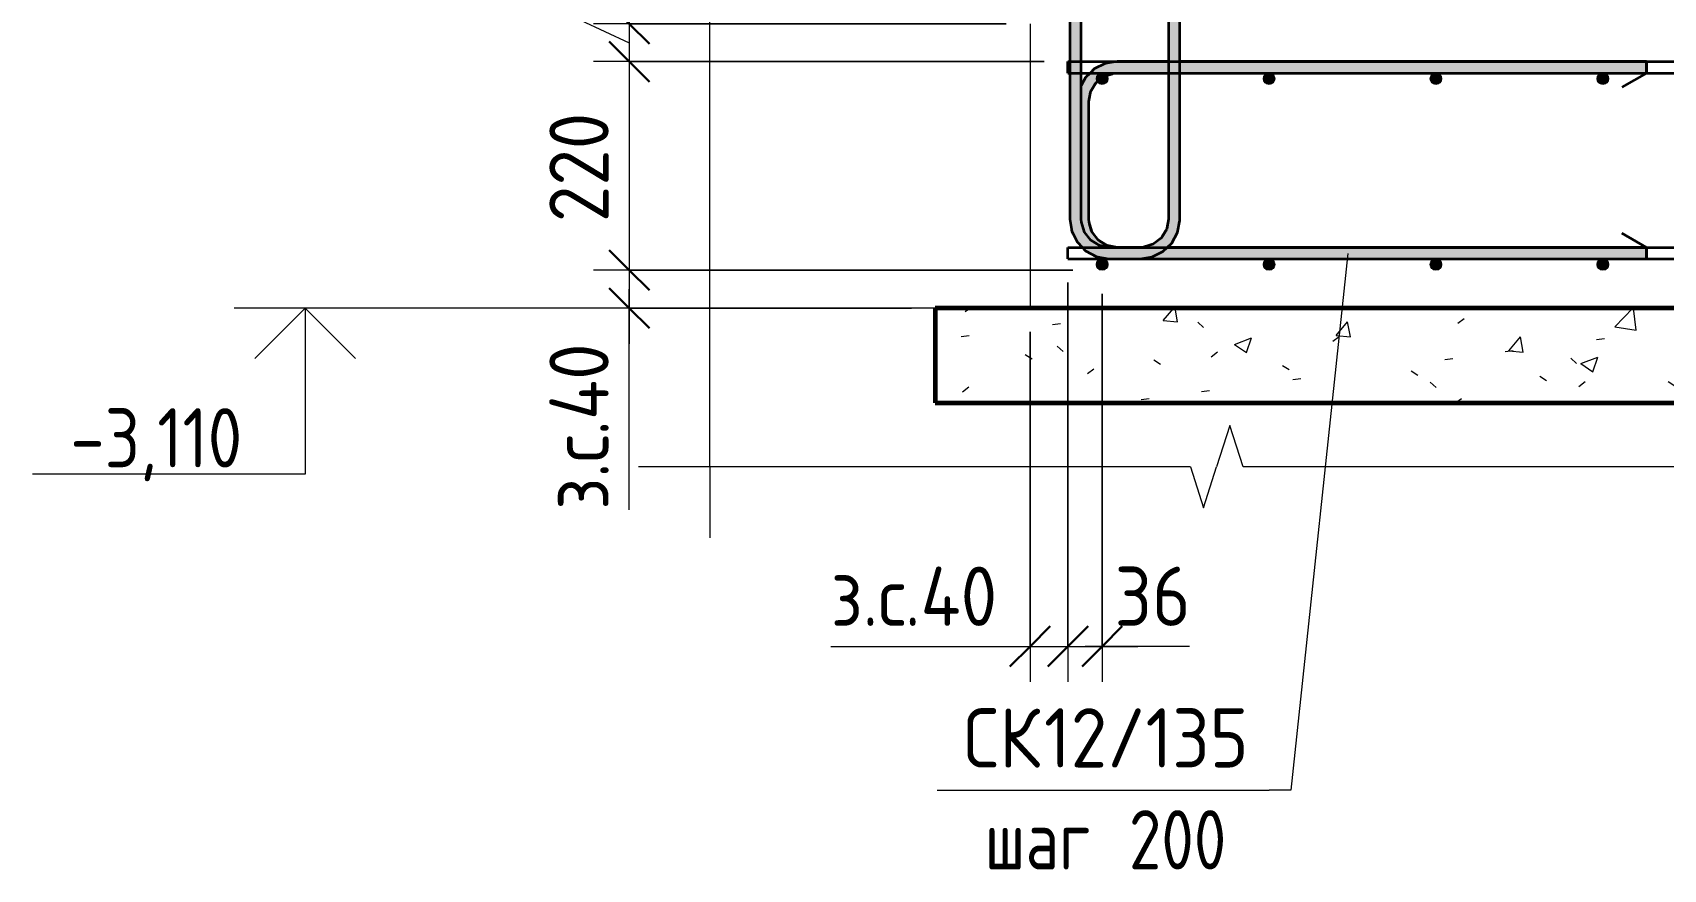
# Model space of a CAD drawing. Header units: millimetres. Extents: x -420 to 46222, y -4716 to 36443.
# Drawn here: x 38742 to 40462, y -3702 to -2819 of the extents above; entities that cross this region are included whole.
import ezdxf

# ---------------------------------------------------------------- set-up
doc = ezdxf.new("R2010")
doc.units = ezdxf.units.MM
for name, color, linetype, lineweight in [('AA_Dim', 7, 'Continuous', 9), ('AA_Dim-25', 7, 'Continuous', 9), ('AA_Oformlenie', 7, 'Continuous', 9), ('AA_Vinoska', 7, 'Continuous', 9), ('AA_Visotnaya otmetka', 7, 'Continuous', 9), ('AF_Pokritie', 7, 'Continuous', 9), ('KR_Armatura', 7, 'Continuous', 20), ('KR_Armatura_Tonkie', 7, 'Continuous', 20), ('KR_Fundament', 7, 'Continuous', 20)]:
    doc.layers.add(name, color=color, linetype=linetype, lineweight=lineweight)
doc.styles.add('ISOCPEUR_6', font='isocpeur.ttf', dxfattribs={"width": 0.9, "height": 62.5})
doc.styles.add('ISOCPEUR_7', font='isocpeur.ttf', dxfattribs={"width": 0.85, "height": 62.5})
doc.styles.add('ISOCPEUR_8', font='isocpeur.ttf', dxfattribs={"width": 0.8, "height": 62.5})
doc.dimstyles.new('00_Точн_3_знака__прозр__2', dxfattribs={"dimscale": 304.8, "dimtxt": 62.248823, "dimasz": 0.139436, "dimexe": 0.123031, "dimexo": 0.082021, "dimgap": 0.008202, "dimtad": 1, "dimdec": 3, "dimrnd": 0.001, "dimdsep": 46, "dimtxsty": 'ISOCPEUR_6', "dimblk1": 'OBLIQUE', "dimblk2": 'OBLIQUE', "dimsah": 1, "dimcen": 0.09, "dimdle": 0.123031, "dimazin": 0, "dimtfac": 1, "dimtdec": 4, "dimtix": 1, "dimtmove": 1, "dimatfit": 3, "dimfxl": 1, "dimtvp": 1, "dimtolj": 1, "dimtzin": 0, "dimlwd": 18, "dimlwe": 18, "dimarcsym": 2})
doc.dimstyles.new('00_Точн_3_знака__прозр__3', dxfattribs={"dimscale": 304.8, "dimtxt": 62.248823, "dimasz": 0.139436, "dimexe": 0.123031, "dimexo": 0.082021, "dimgap": 0.008202, "dimtad": 1, "dimdec": 3, "dimrnd": 0.001, "dimdsep": 46, "dimtxsty": 'ISOCPEUR_6', "dimblk1": 'OBLIQUE', "dimblk2": 'OBLIQUE', "dimsah": 1, "dimcen": 0.09, "dimdle": 0.123031, "dimazin": 0, "dimtfac": 1, "dimtdec": 4, "dimtix": 1, "dimtmove": 0, "dimatfit": 3, "dimfxl": 1, "dimtvp": 1, "dimtolj": 1, "dimtzin": 0, "dimlwd": 18, "dimlwe": 18, "dimarcsym": 2})

# ---------------------------------------------------------------- blocks, each defined once
blk = doc.blocks.new('350_Стержень П торец СК-СГ _НесАрм_РабПлоск_ - 350_Стержень П торец СК-СГ _НесАрм_РабПлоск_-4075653-2-2 Армирование')
at = {"layer": 'KR_Armatura_Tonkie', "lineweight": 35}
for p, q in [((1940.1, -2852), (1937.4, -2853.3)), ((1941, -2851.8), (1940.1, -2852)), ((2006.9, -2850), (1952.8, -2850)), ((2510.8, -2850), (2018.8, -2850)), ((2510.8, -2861.8), (2510.8, -2850.2)), ((2510.8, -2850.2), (2510.8, -2861.8)), ((1931, -2871.6), (1938.5, -2865.7)), ((1940.4, -2865), (1947.8, -2862.7)), ((1952.8, -2862), (2006.9, -2862)), ((2018.8, -2862), (2510.8, -2862)), ((2510.8, -2862), (2484.8, -2877)), ((1922.8, -2892), (1924.6, -2882.5)), ((1925.6, -2880), (1929.5, -2873.5)), ((1922.8, -3016), (1922.8, -2892)), ((1925.8, -3028.5), (1923.5, -3021)), ((1932.5, -3037.9), (1926.6, -3030.3)), ((1940.8, -3043.2), (1934.3, -3039.3)), ((2510.8, -3046), (2484.8, -3031)), ((1952.8, -3046), (1943.3, -3044.3)), ((1976.8, -3046), (1952.8, -3046)), ((1952.8, -3058), (2510.8, -3058)), ((2510.8, -3046), (2006.1, -3046)), ((2510.8, -3046.2), (2510.8, -3055)), ((2510.8, -3052), (2510.8, -3046.2)), ((2510.8, -3055), (2510.8, -3052)), ((2510.8, -3055.2), (2510.8, -3057.8)), ((2510.8, -3057.8), (2510.8, -3055.2))]:
    blk.add_line(p, q, dxfattribs=at)
at = {"layer": 'KR_Armatura_Tonkie', "lineweight": 35, "flags": 128}
for points in [[(1921.1, -2864.9), (1919.4, -2866.6), (1918.3, -2868.6)], [(1930.1, -2856.9), (1928.6, -2857.7), (1926.6, -2859.7)]]:
    blk.add_lwpolyline(points, dxfattribs=at)
blk = doc.blocks.new('350_Стержень П торец СК-СГ _НесАрм_РабПлоск_ - 350_Стержень П торец СК-СГ _НесАрм_РабПлоск_-V12-2-2 Армирование')
at = {"layer": 'KR_Armatura_Tonkie', "lineweight": 35}
for p, q in [((2006.9, -2850), (1952.8, -2850)), ((2510.8, -2850), (2018.8, -2850)), ((2510.8, -2861.8), (2510.8, -2850.2)), ((2510.8, -2850.2), (2510.8, -2861.8)), ((1931, -2871.6), (1938.5, -2865.7)), ((1940.4, -2865), (1947.8, -2862.7)), ((1952.8, -2862), (2006.9, -2862)), ((2018.8, -2862), (2510.8, -2862)), ((2510.8, -2862), (2484.8, -2877)), ((1922.8, -2892), (1924.6, -2882.5)), ((1925.6, -2880), (1929.5, -2873.5)), ((1922.8, -3016), (1922.8, -2892)), ((1925.8, -3028.5), (1923.5, -3021)), ((1932.5, -3037.9), (1926.6, -3030.3)), ((1940.8, -3043.2), (1934.3, -3039.3)), ((2510.8, -3046), (2484.8, -3031)), ((1952.8, -3046), (1943.3, -3044.3)), ((1976.8, -3046), (1952.8, -3046)), ((1952.8, -3058), (2510.8, -3058)), ((2510.8, -3046), (2006.1, -3046)), ((2510.8, -3046.2), (2510.8, -3055)), ((2510.8, -3055), (2510.8, -3046.2)), ((2510.8, -3055.2), (2510.8, -3057.8)), ((2510.8, -3057.2), (2510.8, -3055.2)), ((2510.8, -3057.8), (2510.8, -3057.2))]:
    blk.add_line(p, q, dxfattribs=at)
at = {"layer": 'KR_Armatura_Tonkie', "lineweight": 35, "flags": 128}
for points in [[(1941, -2851.8), (1940.1, -2852), (1937.4, -2853.3)], [(1921.1, -2864.9), (1919.4, -2866.6), (1918.3, -2868.6)], [(1930.1, -2856.9), (1928.6, -2857.7), (1926.6, -2859.7)]]:
    blk.add_lwpolyline(points, dxfattribs=at)
blk = doc.blocks.new('350_Стержень П торец СК-СГ _НесАрм_РабПлоск_ - 350_Стержень П торец СК-СГ _НесАрм_РабПлоск_-V13-2-2 Армирование')
at = {"layer": 'KR_Armatura_Tonkie', "lineweight": 35}
for p, q in [((2006.9, -2850), (1952.8, -2850)), ((2510.8, -2850), (2018.8, -2850)), ((2510.8, -2861.8), (2510.8, -2850.2)), ((2510.8, -2850.2), (2510.8, -2861.8)), ((1931, -2871.6), (1938.5, -2865.7)), ((1940.4, -2865), (1947.8, -2862.7)), ((1952.8, -2862), (2006.9, -2862)), ((2018.8, -2862), (2510.8, -2862)), ((2510.8, -2862), (2484.8, -2877)), ((1922.8, -2892), (1924.6, -2882.5)), ((1925.6, -2880), (1929.5, -2873.5)), ((1922.8, -3016), (1922.8, -2892)), ((1925.8, -3028.5), (1923.5, -3021)), ((1932.5, -3037.9), (1926.6, -3030.3)), ((1940.8, -3043.2), (1934.3, -3039.3)), ((2510.8, -3046), (2484.8, -3031)), ((1952.8, -3046), (1943.3, -3044.3)), ((1976.8, -3046), (1952.8, -3046)), ((1952.8, -3058), (2510.8, -3058)), ((2510.8, -3046), (2006.1, -3046)), ((2510.8, -3046.2), (2510.8, -3055)), ((2510.8, -3055), (2510.8, -3046.2)), ((2510.8, -3055.2), (2510.8, -3057.8)), ((2510.8, -3057.8), (2510.8, -3055.2))]:
    blk.add_line(p, q, dxfattribs=at)
at = {"layer": 'KR_Armatura_Tonkie', "lineweight": 35, "flags": 128}
for points in [[(1941, -2851.8), (1940.1, -2852), (1937.4, -2853.3)], [(1921.1, -2864.9), (1919.4, -2866.6), (1918.3, -2868.6)], [(1930.1, -2856.9), (1928.6, -2857.7), (1926.6, -2859.7)]]:
    blk.add_lwpolyline(points, dxfattribs=at)
blk = doc.blocks.new('350_Стержень П торец СК-СГ _НесАрм_РабПлоск_ - 350_Стержень П торец СК-СГ _НесАрм_РабПлоск_-V14-2-2 Армирование')
at = {"layer": 'KR_Armatura_Tonkie', "lineweight": 35}
for points in [[(1914.8, -2892), (1922.8, -2892), (1923.8, -2884.2), (1927.2, -2876.6), (1931.8, -2870.7), (1937.8, -2866), (1946, -2862.9), (1952.8, -2861.8), (1952.8, -2850), (1942, -2851.4), (1931.8, -2855.6), (1923.1, -2862.3), (1916.5, -2871), (1914.8, -2874.9), (1914.8, -2890.6)], [(1915.8, -3016), (1922.8, -3016), (1922.6, -2892), (1914.8, -2892), (1914.8, -3016), (1915.3, -3016)], [(1945.1, -3046), (1952.8, -3046), (1944.8, -3044.9), (1937.4, -3041.7), (1931.6, -3037.2), (1926.8, -3031), (1923.8, -3023.8), (1922.6, -3016), (1914.8, -3016), (1916.1, -3024.4), (1919.2, -3031.5), (1924.1, -3037.6), (1930.1, -3042.1), (1938.1, -3045.1), (1944.8, -3046)], [(2445.2, -3058), (2510.8, -3057.8), (2510.8, -3046), (2005.9, -3046.2), (1997.6, -3052.5), (1986.7, -3056.7), (1976.8, -3058), (2424.5, -3058)]]:
    blk.add_hatch(color=256, dxfattribs=at).paths.add_polyline_path(points)
h = blk.add_hatch(color=256, dxfattribs=at)
h.paths.add_polyline_path([(2362.5, -2862), (2510.8, -2861.8), (2510.8, -2850), (2018.8, -2850.2), (2018.8, -2862), (2341.8, -2862)])
h.paths.add_polyline_path([(1990.6, -2862), (2006.8, -2861.7), (2006.8, -2850), (1952.8, -2850.2), (1952.8, -2862), (1969.9, -2862)])
for p, q in [((2006.9, -2850), (1952.8, -2850)), ((2510.8, -2850), (2018.8, -2850)), ((2510.8, -2850), (2510.8, -2862)), ((2510.8, -2861.8), (2510.8, -2850.2)), ((1952.8, -2862), (2006.9, -2862)), ((2018.8, -2862), (2510.8, -2862)), ((2510.8, -2862), (2484.8, -2877)), ((1922.8, -3016), (1922.8, -2892)), ((2510.8, -3046), (2484.8, -3031)), ((1976.8, -3046), (1952.8, -3046)), ((1952.8, -3058), (2510.8, -3058)), ((2510.8, -3046), (2006.1, -3046)), ((2510.8, -3046), (2510.8, -3052)), ((2510.8, -3055), (2510.8, -3046.2)), ((2510.8, -3052), (2510.8, -3058)), ((2510.8, -3057.8), (2510.8, -3055.2))]:
    blk.add_line(p, q, dxfattribs=at)
at = {"layer": 'KR_Armatura_Tonkie', "lineweight": 35, "flags": 128}
for points in [[(1952.8, -2850), (1940.1, -2852), (1928.6, -2857.7), (1924.1, -2862)], [(1924.1, -2862), (1919.4, -2866.6), (1914.8, -2875)], [(1922.8, -2892), (1924.8, -2881.3), (1930.4, -2872.1), (1938.9, -2865.4), (1949.3, -2862.2), (1952.8, -2862)], [(1952.8, -3046), (1942.2, -3044), (1932.9, -3038.4), (1926.2, -3029.9), (1923, -3019.5), (1922.8, -3016)]]:
    blk.add_lwpolyline(points, dxfattribs=at)
blk = doc.blocks.new('265_Выпуск П одной длины _НесАрм_РабПлоск_ - В1 _d12_ t250-4071037-2-2 Армирование')
at = {"layer": 'KR_Armatura_Tonkie', "lineweight": 35}
for points in [[(1907.3, -3016), (1914.8, -3016), (1914.6, -2290), (1902.8, -2290), (1903, -3016), (1905.8, -3016)], [(2010.5, -3016), (2018.8, -3016), (2018.6, -2290), (2006.8, -2290), (2007.1, -3016), (2009.8, -3016)], [(1944.8, -3058), (1944.8, -3046), (1936.5, -3044.8), (1929.8, -3042), (1923.6, -3037.2), (1918.8, -3031), (1915.8, -3023.8), (1914.6, -3016), (1902.8, -3016), (1904.3, -3026.9), (1908.5, -3037), (1915.5, -3046), (1924.3, -3052.6), (1934, -3056.6), (1939.8, -3057.3)], [(1976.8, -3058), (1987.7, -3056.6), (1997.8, -3052.4), (2006.9, -3045.2), (2013.2, -3037), (2017.4, -3026.9), (2018.6, -3016), (2006.8, -3016), (2005.5, -3024.4), (2002.8, -3031), (1998, -3037.2), (1991.8, -3042), (1984.6, -3045), (1976.8, -3046.2), (1976.8, -3057.8)], [(1976.8, -3058), (1976.8, -3046), (1944.8, -3046.2), (1944.8, -3058), (1969.9, -3058)]]:
    blk.add_hatch(color=256, dxfattribs=at).paths.add_polyline_path(points)
for p, q in [((1902.8, -2290), (1902.8, -2810)), ((1902.8, -2290), (1914.8, -2290)), ((1914.6, -2290), (1903, -2290)), ((1914.8, -2810), (1914.8, -2290)), ((1914.8, -2290), (1929.8, -2316)), ((2006.8, -2290), (1991.8, -2316)), ((2006.8, -2290), (2006.8, -2810)), ((2006.8, -2290), (2018.8, -2290)), ((2011.3, -2290), (2007, -2290)), ((2018.6, -2290), (2011.3, -2290)), ((2018.8, -2810), (2018.8, -2290)), ((1902.8, -2810), (1902.8, -2850)), ((1914.8, -2850), (1914.8, -2810)), ((2006.8, -2810), (2006.8, -2850)), ((2018.8, -2850), (2018.8, -2810)), ((1902.8, -2850), (1902.8, -2862)), ((1914.8, -2862), (1914.8, -2850)), ((2006.8, -2850), (2006.8, -2862)), ((2018.8, -2862), (2018.8, -2850)), ((1902.8, -2862), (1902.8, -3016)), ((1914.8, -3016), (1914.8, -2862)), ((2006.8, -2862), (2006.8, -3016)), ((2018.8, -3016), (2018.8, -2862)), ((1976.8, -3046), (1944.8, -3046)), ((1944.8, -3058), (1976.8, -3058))]:
    blk.add_line(p, q, dxfattribs=at)
at = {"layer": 'KR_Armatura_Tonkie', "lineweight": 35, "flags": 128}
for points in [[(1902.8, -3016), (1904.8, -3028.7), (1910.5, -3040.2), (1916.1, -3046)], [(1944.8, -3046), (1934.2, -3044), (1924.9, -3038.4), (1918.2, -3029.9), (1915, -3019.5), (1914.8, -3016)], [(2006.8, -3016), (2004.9, -3026.7), (1999.3, -3035.9), (1990.7, -3042.6), (1980.4, -3045.8), (1976.8, -3046)], [(2005.5, -3046), (2010.3, -3041.4), (2016.4, -3030.1), (2018.8, -3017.5), (2018.8, -3016)], [(1916.1, -3046), (1919.4, -3049.4), (1930.7, -3055.5), (1943.3, -3058), (1944.8, -3058)], [(1976.8, -3058), (1989.5, -3056), (2001, -3050.3), (2005.5, -3046)]]:
    blk.add_lwpolyline(points, dxfattribs=at)
blk = doc.blocks.new('265_Выпуск П одной длины _НесАрм_РабПлоск_ - В1 _d12_ t250-V16-2-2 Армирование')
at = {"layer": 'KR_Armatura_Tonkie', "lineweight": 35}
for p, q in [((1902.8, -2290), (1902.8, -2810)), ((1914.6, -2290), (1903, -2290)), ((1903, -2290), (1914.6, -2290)), ((1914.8, -2810), (1914.8, -2290)), ((1914.8, -2290), (1929.8, -2316)), ((2006.8, -2290), (1991.8, -2316)), ((2006.8, -2290), (2006.8, -2810)), ((2007, -2290), (2011.3, -2290)), ((2011.3, -2290), (2007, -2290)), ((2011.3, -2290), (2018.6, -2290)), ((2018.6, -2290), (2011.3, -2290)), ((2018.8, -2810), (2018.8, -2290)), ((1902.8, -2810), (1902.8, -2850)), ((1914.8, -2850), (1914.8, -2810)), ((2006.8, -2810), (2006.8, -2850)), ((2018.8, -2850), (2018.8, -2810)), ((1902.8, -2850), (1902.8, -2862)), ((1914.8, -2862), (1914.8, -2850)), ((1902.8, -2862), (1902.8, -3016)), ((1914.8, -2874.9), (1914.8, -2862)), ((2006.8, -2862), (2006.8, -3016)), ((2018.8, -3016), (2018.8, -2862)), ((2006.8, -3016), (2005.1, -3025.5)), ((1989.3, -3043), (1981.8, -3045.3)), ((1998.7, -3036.4), (1991.1, -3042.3)), ((2004, -3028), (2000.1, -3034.5)), ((1944.8, -3058), (1976.8, -3058)), ((1976.8, -3046), (1952.8, -3046))]:
    blk.add_line(p, q, dxfattribs=at)
at = {"layer": 'KR_Armatura_Tonkie', "lineweight": 35, "flags": 128}
for points in [[(2018.2, -3020.4), (2018.8, -3017.5), (2018.8, -3016)], [(1904.7, -3027.8), (1904.8, -3028.7), (1906.1, -3031.4)], [(1909.7, -3038.7), (1910.5, -3040.2), (1912.5, -3042.3)], [(2008.5, -3043.1), (2010.3, -3041.4), (2011.3, -3039.6)], [(2015, -3032.7), (2016.4, -3030.1), (2016.7, -3028.6)], [(1917.7, -3047.7), (1919.4, -3049.4), (1921.4, -3050.5)], [(1928.1, -3054.1), (1930.7, -3055.5), (1932.2, -3055.8)], [(1940.4, -3057.4), (1943.3, -3058), (1944.8, -3058)]]:
    blk.add_lwpolyline(points, dxfattribs=at)
blk = doc.blocks.new('265_Выпуск П одной длины _НесАрм_РабПлоск_ - В1 _d12_ t250-V17-2-2 Армирование')
at = {"layer": 'KR_Armatura_Tonkie', "lineweight": 35}
for p, q in [((1902.8, -2290), (1902.8, -2347.9)), ((1914.6, -2290), (1903, -2290)), ((1903, -2290), (1914.6, -2290)), ((1914.8, -2347.9), (1914.8, -2290)), ((1914.8, -2290), (1929.8, -2316)), ((2006.8, -2290), (1991.8, -2316)), ((2006.8, -2290), (2006.8, -2347.9)), ((2007, -2290), (2011.3, -2290)), ((2007.6, -2290), (2007, -2290)), ((2008.6, -2290), (2007.6, -2290)), ((2011.3, -2290), (2008.6, -2290)), ((2011.3, -2290), (2018.6, -2290)), ((2018.6, -2290), (2011.3, -2290)), ((2018.8, -2347.9), (2018.8, -2290)), ((1902.8, -2356), (1902.8, -2365)), ((1914.8, -2365), (1914.8, -2356)), ((2006.8, -2356), (2006.8, -2365)), ((2018.8, -2365), (2018.8, -2356)), ((1902.8, -2373), (1902.8, -2748)), ((1914.8, -2748), (1914.8, -2373)), ((2006.8, -2373), (2006.8, -2748)), ((2018.8, -2748), (2018.8, -2373)), ((1902.8, -2756), (1902.8, -2765)), ((1914.8, -2765), (1914.8, -2756)), ((2006.8, -2756), (2006.8, -2765)), ((2018.8, -2765), (2018.8, -2756)), ((1902.8, -2773), (1902.8, -2810)), ((1914.8, -2810), (1914.8, -2773)), ((2006.8, -2773), (2006.8, -2810)), ((2018.8, -2810), (2018.8, -2773)), ((1902.8, -2810), (1902.8, -2850)), ((1914.8, -2850), (1914.8, -2810)), ((2006.8, -2810), (2006.8, -2850)), ((2018.8, -2850), (2018.8, -2810)), ((1902.8, -2850), (1902.8, -2862)), ((1914.8, -2862), (1914.8, -2850)), ((1902.8, -2862), (1902.8, -3016)), ((1914.8, -2874.9), (1914.8, -2862)), ((2006.8, -2862), (2006.8, -3016)), ((2018.8, -3016), (2018.8, -2862)), ((2006.8, -3016), (2005.1, -3025.5)), ((1989.3, -3043), (1981.8, -3045.3)), ((1998.7, -3036.4), (1991.1, -3042.3)), ((2004, -3028), (2000.1, -3034.5)), ((1944.8, -3058), (1976.8, -3058)), ((1976.8, -3046), (1952.8, -3046))]:
    blk.add_line(p, q, dxfattribs=at)
at = {"layer": 'KR_Armatura_Tonkie', "lineweight": 35, "flags": 128}
for points in [[(2018.2, -3020.4), (2018.8, -3017.5), (2018.8, -3016)], [(1904.7, -3027.8), (1904.8, -3028.7), (1906.1, -3031.4)], [(1909.7, -3038.7), (1910.5, -3040.2), (1912.5, -3042.3)], [(2008.5, -3043.1), (2010.3, -3041.4), (2011.3, -3039.6)], [(2015, -3032.7), (2016.4, -3030.1), (2016.7, -3028.6)], [(1917.7, -3047.7), (1919.4, -3049.4), (1921.4, -3050.5)], [(1928.1, -3054.1), (1930.7, -3055.5), (1932.2, -3055.8)], [(1940.4, -3057.4), (1943.3, -3058), (1944.8, -3058)]]:
    blk.add_lwpolyline(points, dxfattribs=at)
blk = doc.blocks.new('011_Прямоугольник обрыва _ЭлУзла_ - 011_Прямоугольник обрыва _ЭлУзла_-4189075-2-2 Армирование')
at = {"layer": 'AA_Oformlenie'}
for p, q in [((1523.1, -3277.3), (1523.1, -1440.5)), ((2030, -3277.3), (1523.1, -3277.3)), ((3098.9, -3277.3), (2085.7, -3277.3))]:
    blk.add_line(p, q, dxfattribs=at)
blk = doc.blocks.new('DIMBLOCK94-2-2 Армирование')
at = {"layer": 'AA_Dim-25', "lineweight": 18}
for p, q in [((39371.3, -2636.6), (39371.3, -2740.6)), ((39371.3, -2740.6), (39371.3, -2785)), ((39799, -2760), (39333.8, -2760)), ((39371.3, -2760), (39371.3, -2810)), ((39371.3, -2760), (39799, -2760)), ((39769, -2810), (39333.8, -2810)), ((39371.3, -2810), (39769, -2810))]:
    blk.add_line(p, q, dxfattribs=at)
at = {"layer": 'AA_Dim-25', "lineweight": 30}
for p, q in [((39371.3, -2760), (39350.1, -2738.8)), ((39371.3, -2760), (39392.6, -2781.2)), ((39371.3, -2810), (39350.1, -2788.8)), ((39371.3, -2810), (39392.6, -2831.2))]:
    blk.add_line(p, q, dxfattribs=at)
at = {"layer": 'AA_Dim-25', "color": 0, "lineweight": 18, "insert": (39287.2, -2715.6), "char_height": 62.5, "width": 94.81, "attachment_point": 1, "rotation": 90, "line_spacing_factor": 1.149209, "style": 'ISOCPEUR_6'}
blk.add_mtext('50', dxfattribs=at)
blk = doc.blocks.new('_Oblique')
at = {"color": 0, "linetype": 'ByBlock', "lineweight": -2}
blk.add_line((-0.5, -0.5), (0.5, 0.5), dxfattribs=at)
blk = doc.blocks.new('DIMBLOCK95-2-2 Армирование')
at = {"layer": 'AA_Dim-25', "lineweight": 18}
for p, q in [((39246.3, -2557.5), (39246.3, -2771.7)), ((39246.3, -2771.7), (39371.3, -2830)), ((39769, -2810), (39333.8, -2810)), ((39371.3, -2810), (39371.3, -2850)), ((39371.3, -2810), (39769, -2810)), ((39809, -2850), (39333.8, -2850)), ((39371.3, -2850), (39809, -2850))]:
    blk.add_line(p, q, dxfattribs=at)
at = {"layer": 'AA_Dim-25', "lineweight": 30}
for p, q in [((39371.3, -2810), (39350.1, -2788.8)), ((39371.3, -2810), (39392.6, -2831.2)), ((39371.3, -2850), (39350.1, -2828.8)), ((39371.3, -2850), (39392.6, -2871.2))]:
    blk.add_line(p, q, dxfattribs=at)
at = {"layer": 'AA_Dim-25', "color": 0, "lineweight": 18, "insert": (39162.1, -2746.7), "char_height": 62.5, "width": 226.969, "attachment_point": 1, "rotation": 90, "line_spacing_factor": 1.149209, "style": 'ISOCPEUR_6'}
blk.add_mtext('з.с.40', dxfattribs=at)
blk = doc.blocks.new('DIMBLOCK96-2-2 Армирование')
at = {"layer": 'AA_Dim-25', "lineweight": 30}
for p, q in [((39371.3, -2850), (39350.1, -2828.8)), ((39371.3, -2850), (39392.6, -2871.2)), ((39371.3, -3070), (39350.1, -3048.8)), ((39371.3, -3070), (39392.6, -3091.2))]:
    blk.add_line(p, q, dxfattribs=at)
at = {"layer": 'AA_Dim-25', "lineweight": 18}
for p, q in [((39809, -2850), (39333.8, -2850)), ((39371.3, -2850), (39371.3, -3070)), ((39371.3, -2850), (39809, -2850)), ((39839, -3070), (39333.8, -3070)), ((39371.3, -3070), (39839, -3070))]:
    blk.add_line(p, q, dxfattribs=at)
at = {"layer": 'AA_Dim-25', "color": 0, "lineweight": 18, "insert": (39287.2, -3019.3), "char_height": 62.5, "width": 142.215, "attachment_point": 1, "rotation": 90, "line_spacing_factor": 1.149209, "style": 'ISOCPEUR_6'}
blk.add_mtext('220', dxfattribs=at)
blk = doc.blocks.new('DIMBLOCK97-2-2 Армирование')
at = {"layer": 'AA_Dim-25', "lineweight": 30}
for p, q in [((39371.3, -3070), (39350.1, -3048.8)), ((39371.3, -3070), (39392.6, -3091.2)), ((39371.3, -3110), (39350.1, -3088.8)), ((39371.3, -3110), (39392.6, -3131.2))]:
    blk.add_line(p, q, dxfattribs=at)
at = {"layer": 'AA_Dim-25', "lineweight": 18}
for p, q in [((39839, -3070), (39333.8, -3070)), ((39371.3, -3070), (39371.3, -3147.5)), ((39371.3, -3070), (39839, -3070)), ((39371.3, -3108.6), (39371.3, -3090)), ((39669, -3110), (39333.8, -3110)), ((39371.3, -3322.7), (39371.3, -3108.6)), ((39371.3, -3110), (39669, -3110))]:
    blk.add_line(p, q, dxfattribs=at)
at = {"layer": 'AA_Dim-25', "color": 0, "lineweight": 18, "insert": (39287.2, -3322.7), "char_height": 62.5, "width": 226.969, "attachment_point": 1, "rotation": 90, "line_spacing_factor": 1.149209, "style": 'ISOCPEUR_6'}
blk.add_mtext('з.с.40', dxfattribs=at)
blk = doc.blocks.new('Высотные отметки - Стрелка вниз высокая-400290-2-2 Армирование')
at = {"layer": 'AA_Vinoska'}
for p, q in [((1171.6, -3110), (1021.6, -3110)), ((1096.6, -3110), (1043.6, -3163)), ((1096.6, -3110), (1096.6, -3285)), ((1096.6, -3110), (1149.7, -3163)), ((1096.6, -3285), (809.1, -3285))]:
    blk.add_line(p, q, dxfattribs=at)
blk = doc.blocks.new('042_М_Арматуры - Диам длина поз _ Комментарий-3662934-2-2 Армирование')
at = {"layer": 'AA_Vinoska'}
blk.add_line((2608.7, -2641.8), (2958.7, -2641.8), dxfattribs=at)
blk = doc.blocks.new('DIMBLOCK106-2-2 Армирование')
at = {"layer": 'AA_Dim-25', "lineweight": 18}
for p, q in [((39834, -3083), (39834, -3504.3)), ((39834, -3466.8), (39834, -3083)), ((39794, -3135), (39794, -3504.3)), ((39794, -3466.8), (39794, -3135)), ((39583.9, -3466.8), (39798.1, -3466.8)), ((39756.5, -3466.8), (39834, -3466.8)), ((39798.1, -3466.8), (39814, -3466.8))]:
    blk.add_line(p, q, dxfattribs=at)
at = {"layer": 'AA_Dim-25', "lineweight": 30}
for p, q in [((39794, -3466.8), (39815.3, -3445.6)), ((39834, -3466.8), (39855.3, -3445.6)), ((39794, -3466.8), (39772.8, -3488.1)), ((39834, -3466.8), (39812.8, -3488.1))]:
    blk.add_line(p, q, dxfattribs=at)
at = {"layer": 'AA_Dim-25', "color": 0, "lineweight": 18, "insert": (39583.9, -3382.7), "char_height": 62.5, "width": 226.969, "attachment_point": 1, "line_spacing_factor": 1.149209, "style": 'ISOCPEUR_6'}
blk.add_mtext('з.с.40', dxfattribs=at)
blk = doc.blocks.new('DIMBLOCK107-2-2 Армирование')
at = {"layer": 'AA_Dim-25', "lineweight": 18}
for p, q in [((39834, -3083), (39834, -3504.3)), ((39834, -3466.8), (39834, -3083)), ((39870, -3095), (39870, -3504.3)), ((39870, -3466.8), (39870, -3095)), ((39834, -3466.8), (39907.5, -3466.8)), ((39858.1, -3466.8), (39852, -3466.8)), ((39962.1, -3466.8), (39858.1, -3466.8))]:
    blk.add_line(p, q, dxfattribs=at)
at = {"layer": 'AA_Dim-25', "lineweight": 30}
for p, q in [((39834, -3466.8), (39855.3, -3445.6)), ((39870, -3466.8), (39891.3, -3445.6)), ((39834, -3466.8), (39812.8, -3488.1)), ((39870, -3466.8), (39848.8, -3488.1))]:
    blk.add_line(p, q, dxfattribs=at)
at = {"layer": 'AA_Dim-25', "color": 0, "lineweight": 18, "insert": (39883.1, -3382.7), "char_height": 62.5, "width": 94.81, "attachment_point": 1, "line_spacing_factor": 1.149209, "style": 'ISOCPEUR_6'}
blk.add_mtext('36', dxfattribs=at)

msp = doc.modelspace()

# ---------------------------------------------------------------- hatches: boundary and pattern name
at = {"layer": 'AF_Pokritie'}
h = msp.add_hatch(dxfattribs=at)
h.set_pattern_fill('FP_15', color=256, style=0, pattern_type=2)
h.set_pattern_definition([(50, (42073.94, 825), (182.1847, -15.939), [19.05, -209.55]), (355, (42073.94, 825), (-35.2424, 191.0566), [15.24, -167.64]), (100.451, (42089.13, 823.67), (146.9425, 175.117), [16.19, -178.09]), (46.184, (42073.94, 875.8), (271.079, -42.043), [28.575, -314.325]), (96.636, (42096.53, 872.3), (237.403, 247.427), [24.285, -267.135]), (351.184, (42073.94, 875.8), (237.405, 247.425), [22.86, -251.46]), (21, (42099.34, 863.1), (151.615, -102.2655), [19.05, -209.55]), (326, (42099.34, 863.1), (61.802, 184.188), [15.24, -167.64]), (71.451, (42111.98, 854.58), (213.417, 81.9214), [16.19, -178.09]), (37.5, (42073.945, 825), (3.0883, 84.5551), [8.382, -157.226, 8.382, -161.798, -168.275]), (37.5, (42073.945, 825), (3.0883, 84.5551), [-335.788, 8.382, -159.893]), (7.5, (42073.945, 825), (66.8194, 100.1807), [8.382, -88.646, 8.382, -153.416, -64.135]), (7.5, (42073.945, 825), (66.8194, 100.1807), [-258.826, 8.382, -55.753]), (327.5, (42017.3, 825), (135.5905, -5.7289), [8.382, -55.118, 8.382, -189.738, -262.89]), (327.5, (42017.3, 825), (135.5905, -5.7289), [-261.62, 8.382, -254.508]), (317.5, (41991.9, 825), (148.129, 25.4268), [8.382, -74.168, 8.382, -123.19, -186.69]), (317.5, (41991.9, 825), (148.129, 25.4268), [-214.122, 8.382, -178.308])])
h.paths.add_polyline_path([(41080.8607, -3210), (41334.0101, -3210), (41334.0101, -3110), (39694.0101, -3110), (39694.0101, -3210), (40419.6717, -3210)])
at = {"layer": 'KR_Armatura'}
h = msp.add_hatch(color=256, dxfattribs=at)
edge = h.paths.add_edge_path()
edge.add_arc((39870.0101, -2868), 6, 0, 360)
for points in [[(39873.0101, -2873.1962), (39876.0101, -2868), (39873.0101, -2862.8038), (39867.0101, -2862.8038), (39864.0101, -2868), (39867.0101, -2873.1962)], [(40047.7528, -2873.1962), (40049.0101, -2873.1962), (40052.0101, -2868), (40049.0101, -2862.8038), (40043.0101, -2862.8038), (40040.0101, -2868), (40043.0101, -2873.1962)], [(40225.0101, -2873.1962), (40228.0101, -2868), (40225.0101, -2862.8038), (40219.0101, -2862.8038), (40216.0101, -2868), (40219.0101, -2873.1962)], [(40399.0095, -2873.1962), (40401.0101, -2873.1962), (40404.0101, -2868), (40401.0101, -2862.8038), (40395.0101, -2862.8038), (40392.0101, -2868), (40395.0101, -2873.1962)], [(39867.0101, -3069.1962), (39873.0101, -3069.1962), (39876.0101, -3064), (39873.0101, -3058.8038), (39867.0101, -3058.8038), (39864.0101, -3064)], [(40047.7528, -3069.1962), (40049.0101, -3069.1962), (40052.0101, -3064), (40049.0101, -3058.8038), (40043.0101, -3058.8038), (40040.0101, -3064), (40043.0101, -3069.1962)], [(40219.0101, -3069.1962), (40225.0101, -3069.1962), (40228.0101, -3064), (40225.0101, -3058.8038), (40219.0101, -3058.8038), (40216.0101, -3064)], [(40399.0095, -3069.1962), (40401.0101, -3069.1962), (40404.0101, -3064), (40401.0101, -3058.8038), (40395.0101, -3058.8038), (40392.0101, -3064), (40395.0101, -3069.1962)]]:
    msp.add_hatch(color=256, dxfattribs=at).paths.add_polyline_path(points)
h = msp.add_hatch(color=256, dxfattribs=at)
edge = h.paths.add_edge_path()
edge.add_arc((40046.0101, -2868), 6, 0, 360)
h = msp.add_hatch(color=256, dxfattribs=at)
edge = h.paths.add_edge_path()
edge.add_arc((40222.0101, -2868), 6, 0, 360)
h = msp.add_hatch(color=256, dxfattribs=at)
edge = h.paths.add_edge_path()
edge.add_arc((40398.0101, -2868), 6, 0, 360)
h = msp.add_hatch(color=256, dxfattribs=at)
edge = h.paths.add_edge_path()
edge.add_arc((39870.0101, -3064), 6, 0, 360)
h = msp.add_hatch(color=256, dxfattribs=at)
edge = h.paths.add_edge_path()
edge.add_arc((40046.0101, -3064), 6, 0, 360)
h = msp.add_hatch(color=256, dxfattribs=at)
edge = h.paths.add_edge_path()
edge.add_arc((40222.0101, -3064), 6, 0, 360)
h = msp.add_hatch(color=256, dxfattribs=at)
edge = h.paths.add_edge_path()
edge.add_arc((40398.0101, -3064), 6, 0, 360)

# ---------------------------------------------------------------- linework, layer by layer
at = {"layer": 'AA_Vinoska'}
for p, q in [((40128.9438, -3052.5085), (40068.8268, -3618.4374)), ((40004.8089, -3233.9601), (39990.7318, -3277.2851)), ((40018.8861, -3277.2851), (40004.8089, -3233.9601)), ((39456.3056, -3277.2851), (39381.3056, -3277.2851)), ((39456.3056, -3277.2851), (39456.3056, -3352.2851)), ((39963.2318, -3277.2851), (39976.9818, -3320.5864)), ((39976.9818, -3320.5864), (39990.7318, -3277.2851)), ((40068.8268, -3618.4374), (40046.0238, -3618.4374))]:
    msp.add_line(p, q, dxfattribs=at)
at = {"layer": 'AA_Visotnaya otmetka'}
for q in [(39029.8113, -3110), (40129.1696, -3110)]:
    msp.add_line((40129.1696, -3110), q, dxfattribs=at)
at = {"layer": 'AF_Pokritie', "lineweight": 60}
for p, q in [((41334.0101, -3110), (39694.0101, -3110)), ((39694.0101, -3110), (39694.0101, -3210)), ((39694.0101, -3210), (41334.0101, -3210))]:
    msp.add_line(p, q, dxfattribs=at)
at = {"layer": 'KR_Armatura'}
for p, q in [((39867.0101, -2862.8038), (39864.0101, -2868)), ((39864.0101, -2868), (39867.0101, -2873.1962)), ((39873.0101, -2862.8038), (39867.0101, -2862.8038)), ((39876.0101, -2868), (39873.0101, -2862.8038)), ((39873.0101, -2873.1962), (39876.0101, -2868)), ((40043.0101, -2862.8038), (40040.0101, -2868)), ((40040.0101, -2868), (40043.0101, -2873.1962)), ((40049.0101, -2862.8038), (40043.0101, -2862.8038)), ((40052.0101, -2868), (40049.0101, -2862.8038)), ((40049.0101, -2873.1962), (40052.0101, -2868)), ((40219.0101, -2862.8038), (40216.0101, -2868)), ((40216.0101, -2868), (40219.0101, -2873.1962)), ((40225.0101, -2862.8038), (40219.0101, -2862.8038)), ((40228.0101, -2868), (40225.0101, -2862.8038)), ((40225.0101, -2873.1962), (40228.0101, -2868)), ((40395.0101, -2862.8038), (40392.0101, -2868)), ((40392.0101, -2868), (40395.0101, -2873.1962)), ((40401.0101, -2862.8038), (40395.0101, -2862.8038)), ((40404.0101, -2868), (40401.0101, -2862.8038)), ((40401.0101, -2873.1962), (40404.0101, -2868)), ((39867.0101, -2873.1962), (39873.0101, -2873.1962)), ((40043.0101, -2873.1962), (40047.7528, -2873.1962)), ((40047.7528, -2873.1962), (40049.0101, -2873.1962)), ((40219.0101, -2873.1962), (40225.0101, -2873.1962)), ((40395.0101, -2873.1962), (40399.0095, -2873.1962)), ((40399.0095, -2873.1962), (40401.0101, -2873.1962)), ((39867.0101, -3058.8038), (39864.0101, -3064)), ((39873.0101, -3058.8038), (39867.0101, -3058.8038)), ((39876.0101, -3064), (39873.0101, -3058.8038)), ((40043.0101, -3058.8038), (40040.0101, -3064)), ((40049.0101, -3058.8038), (40043.0101, -3058.8038)), ((40052.0101, -3064), (40049.0101, -3058.8038)), ((40219.0101, -3058.8038), (40216.0101, -3064)), ((40225.0101, -3058.8038), (40219.0101, -3058.8038)), ((40228.0101, -3064), (40225.0101, -3058.8038)), ((40395.0101, -3058.8038), (40392.0101, -3064)), ((40401.0101, -3058.8038), (40395.0101, -3058.8038)), ((40404.0101, -3064), (40401.0101, -3058.8038)), ((39864.0101, -3064), (39867.0101, -3069.1962)), ((39867.0101, -3069.1962), (39873.0101, -3069.1962)), ((39873.0101, -3069.1962), (39876.0101, -3064)), ((40040.0101, -3064), (40043.0101, -3069.1962)), ((40043.0101, -3069.1962), (40047.7528, -3069.1962)), ((40047.7528, -3069.1962), (40049.0101, -3069.1962)), ((40049.0101, -3069.1962), (40052.0101, -3064)), ((40216.0101, -3064), (40219.0101, -3069.1962)), ((40219.0101, -3069.1962), (40225.0101, -3069.1962)), ((40225.0101, -3069.1962), (40228.0101, -3064)), ((40392.0101, -3064), (40395.0101, -3069.1962)), ((40395.0101, -3069.1962), (40399.0095, -3069.1962)), ((40399.0095, -3069.1962), (40401.0101, -3069.1962)), ((40401.0101, -3069.1962), (40404.0101, -3064))]:
    msp.add_line(p, q, dxfattribs=at)
for centre in [(39870.0101, -2868), (40046.0101, -2868), (40222.0101, -2868), (40398.0101, -2868), (39870.0101, -3064), (40046.0101, -3064), (40222.0101, -3064), (40398.0101, -3064)]:
    msp.add_circle(centre, 6, dxfattribs=at)
at = {"layer": 'KR_Armatura_Tonkie', "lineweight": 35}
for p, q in [((39834.0101, -2850), (41314.0101, -2850)), ((39834.0101, -2862), (39834.0101, -2850)), ((39834.0101, -2862), (41314.0101, -2862)), ((39834.0101, -3046), (41314.0101, -3046)), ((39834.0101, -3058), (39834.0101, -3046)), ((39834.0101, -3058), (41314.0101, -3058))]:
    msp.add_line(p, q, dxfattribs=at)
at = {"layer": 'KR_Fundament'}
for p, q in [((39794.0101, -2810), (39794.0101, -3110)), ((39794.0101, -3110), (41334.0101, -3110))]:
    msp.add_line(p, q, dxfattribs=at)

# ---------------------------------------------------------------- block references
at = {"layer": 'AA_Oformlenie'}
msp.add_blockref('011_Прямоугольник обрыва _ЭлУзла_ - 011_Прямоугольник обрыва _ЭлУзла_-4189075-2-2 Армирование', (37933.187, 0), dxfattribs=at)
at = {"layer": 'AA_Vinoska'}
for name, p in [('Высотные отметки - Стрелка вниз высокая-400290-2-2 Армирование', (37933.187, 0)), ('042_М_Арматуры - Диам длина поз _ Комментарий-3662934-2-2 Армирование', (37087.3512, -976.6124))]:
    msp.add_blockref(name, p, dxfattribs=at)
at = {"layer": 'KR_Armatura_Tonkie', "lineweight": 35}
for name in ['265_Выпуск П одной длины _НесАрм_РабПлоск_ - В1 _d12_ t250-4071037-2-2 Армирование', '265_Выпуск П одной длины _НесАрм_РабПлоск_ - В1 _d12_ t250-V16-2-2 Армирование', '265_Выпуск П одной длины _НесАрм_РабПлоск_ - В1 _d12_ t250-V16-2-2 Армирование', '265_Выпуск П одной длины _НесАрм_РабПлоск_ - В1 _d12_ t250-V17-2-2 Армирование', '350_Стержень П торец СК-СГ _НесАрм_РабПлоск_ - 350_Стержень П торец СК-СГ _НесАрм_РабПлоск_-V14-2-2 Армирование', '350_Стержень П торец СК-СГ _НесАрм_РабПлоск_ - 350_Стержень П торец СК-СГ _НесАрм_РабПлоск_-4075653-2-2 Армирование', '350_Стержень П торец СК-СГ _НесАрм_РабПлоск_ - 350_Стержень П торец СК-СГ _НесАрм_РабПлоск_-V12-2-2 Армирование', '350_Стержень П торец СК-СГ _НесАрм_РабПлоск_ - 350_Стержень П торец СК-СГ _НесАрм_РабПлоск_-V13-2-2 Армирование']:
    msp.add_blockref(name, (37933.187, 0), dxfattribs=at)

# ---------------------------------------------------------------- texts
at = {"layer": 'AA_Vinoska', "char_height": 62.5, "attachment_point": 1}
for s, insert, width, style in [('СК', (39723.8899, -3532.0848), 102.816422, 'ISOCPEUR_6'), ('12/135', (39808.7219, -3532.0848), 263.354344, 'ISOCPEUR_6'), (' 200', (39866.4503, -3639.5611), 166.751, 'ISOCPEUR_8'), ('шаг', (39746.0649, -3639.5611), 145.907125, 'ISOCPEUR_8')]:
    msp.add_mtext(s, dxfattribs=dict(at, insert=insert, width=width, style=style))
at = {"layer": 'AA_Visotnaya otmetka', "insert": (38782.0565, -3215.5558), "char_height": 62.5, "width": 216.611665, "attachment_point": 1, "line_spacing_factor": 1.149209, "style": 'ISOCPEUR_7'}
msp.add_mtext('-3,110', dxfattribs=at)

# ---------------------------------------------------------------- dimensions: what is measured, and where the dimension line sits
at = {"layer": 'AA_Dim', "lineweight": 18}
for base, p1, p2, override, picture, middle in [((39371.343, -2850), (39794.0101, -2810), (39834.0101, -2850), {"dimpost": 'з.с.<>', "dimfxl": 56.568542}, 'DIMBLOCK95-2-2 Армирование', (39203.8013, -2633.1753)), ((39371.343, -2810), (39824.0101, -2760), (39794.0101, -2810), {"dimpost": '<>', "dimfxl": 58.309519}, 'DIMBLOCK94-2-2 Армирование', (39328.8562, -2668.2359)), ((39371.343, -3110), (39864.0101, -3070), (39694.0101, -3110), {"dimpost": 'з.с.<>', "dimfxl": 174.642492}, 'DIMBLOCK97-2-2 Армирование', (39328.8562, -3209.2179))]:
    dim = msp.add_linear_dim(base=base, p1=p1, p2=p2, angle=90, dimstyle='00_Точн_3_знака__прозр__2', override=override, dxfattribs=at)
    dim.commit()
    dim.dimension.update_dxf_attribs({"geometry": picture, "text_midpoint": middle, "dimtype": 160, "text_rotation": 90})
dim = msp.add_linear_dim(base=(39371.343, -3070), p1=(39834.0101, -2850), p2=(39864.0101, -3070), angle=90, dimstyle='00_Точн_3_знака__прозр__3', override={"dimpost": '<>', "dimfxl": 222.036033}, dxfattribs=at)
dim.commit()
dim.dimension.update_dxf_attribs({"geometry": 'DIMBLOCK96-2-2 Армирование', "text_midpoint": (39337.593, -2960)})
for base, p1, p2, override, picture, middle in [((39834.0101, -3466.8067), (39794.0101, -3110), (39834.0101, -3058), {"dimpost": 'з.с.<>', "dimfxl": 65.604878}, 'DIMBLOCK106-2-2 Армирование', (39697.4197, -3424.3198)), ((39870.0101, -3466.8067), (39834.0101, -3058), (39870.0101, -3070), {"dimpost": '<>', "dimfxl": 37.947332}, 'DIMBLOCK107-2-2 Армирование', (39930.5046, -3424.3198))]:
    dim = msp.add_linear_dim(base=base, p1=p1, p2=p2, dimstyle='00_Точн_3_знака__прозр__2', override=override, dxfattribs=at)
    dim.commit()
    dim.dimension.update_dxf_attribs({"geometry": picture, "text_midpoint": middle, "dimtype": 160})

doc.saveas('drawing.dxf')
